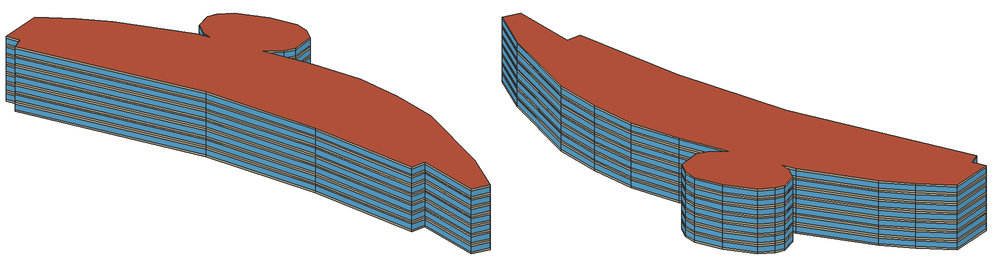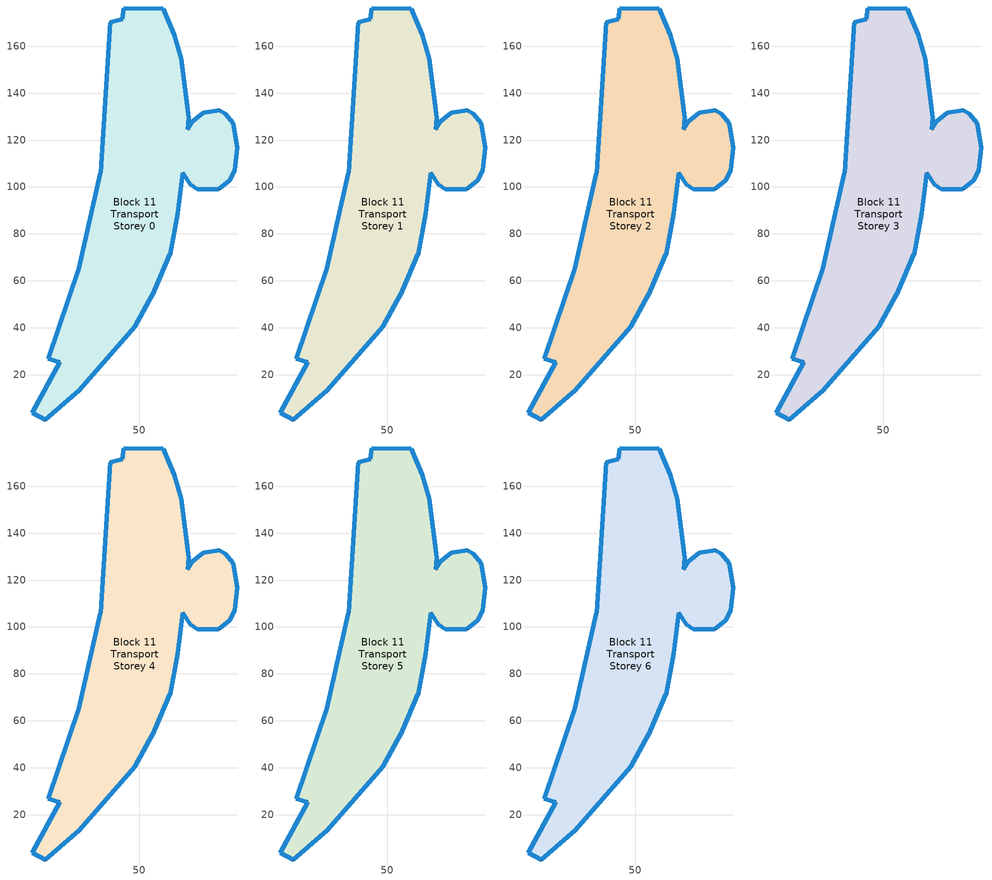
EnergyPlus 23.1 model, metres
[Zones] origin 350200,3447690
Block 11 Transport Storey 0
 floor ground (Project Floor): 64.88,164.92 67.97,154.68 71.24,129.46 70.7,124.7 72.84,128 77.37,131.71 84.16,132.72 86.81,131.13 90.18,127.2 91.84,116.64 90.85,107.12 88.6,102.83 84.06,99.13 74.81,98.92 71.79,101.07 68.52,106 66.56,88.84 63.17,71.37 56.56,56.06 48.05,40.43 24.4,13.38 9.91,0.62 4.43,3.8 16.18,25.25 11.14,26.77 24.18,65.16 33.53,105.94 37.78,170.19 42.85,171.44 43.49,176.31 60.36,176.07 z0
 wall outside (Project Wall): 71.24,129.46 67.97,154.68 64.88,164.92 60.36,176.07 43.49,176.31 42.85,171.44 37.78,170.19 33.53,105.94 24.18,65.16 11.14,26.77 16.18,25.25 4.43,3.8 9.91,0.62 24.4,13.38 48.05,40.43 56.56,56.06 63.17,71.37 66.56,88.84 68.52,106 71.79,101.07 74.81,98.92 84.06,99.13 88.6,102.83 90.85,107.12 91.84,116.64 90.18,127.2 86.81,131.13 84.16,132.72 77.37,131.71 72.84,128 70.7,124.7 71.24,129.46 z0:2.86
 window (Transport_east_window_construction): 71.24,129.48 67.98,154.67 / 67.97,154.68 64.88,164.92 / 64.88,164.93 60.37,176.07 / 24.41,13.4 48.03,40.42 / 48.05,40.44 56.56,56.05 / 56.57,56.06 63.17,71.36 / 63.17,71.38 66.56,88.83 / 66.56,88.85 68.52,105.99 / 88.6,102.83 90.85,107.12 / 90.85,107.13 91.84,116.64 / 91.84,116.65 90.18,127.19 / 90.18,127.2 86.81,131.13 / 70.7,124.71 71.24,129.46 z0.57:2.29
 window (Transport_north_window_construction): 60.36,176.07 43.5,176.31 / 42.85,171.44 37.78,170.19 / 86.8,131.13 84.16,132.72 / 84.15,132.72 77.38,131.71 / 77.37,131.7 72.84,128 z0.57:2.29
 window (Transport_west_window_construction): 43.49,176.31 42.85,171.45 / 37.78,170.15 33.53,105.97 / 33.53,105.92 24.18,65.18 / 24.17,65.14 11.15,26.78 / 16.17,25.24 4.44,3.81 / 68.52,106 71.79,101.08 / 72.84,128 70.7,124.71 z0.57:2.29
 window (Transport_south_window_construction): 11.15,26.76 16.17,25.25 / 4.43,3.8 9.91,0.62 / 9.92,0.62 24.39,13.38 / 71.79,101.07 74.81,98.93 / 74.82,98.92 84.06,99.13 / 84.06,99.13 88.59,102.83 z0.57:2.29
 roof outside (Project Ceiling): 48.05,40.43 56.56,56.06 63.17,71.37 66.56,88.84 68.52,106 71.79,101.07 74.81,98.92 84.06,99.13 88.6,102.83 90.85,107.12 91.84,116.64 90.18,127.2 86.81,131.13 84.16,132.72 77.37,131.71 72.84,128 70.7,124.7 71.24,129.46 67.97,154.68 64.88,164.92 60.36,176.07 43.49,176.31 42.85,171.44 37.78,170.19 33.53,105.94 24.18,65.16 11.14,26.77 16.18,25.25 4.43,3.8 9.91,0.62 24.4,13.38 z2.86
Block 11 Transport Storey 1
 floor outside (Project Floor): 64.88,164.92 67.97,154.68 71.24,129.46 70.7,124.7 72.84,128 77.37,131.71 84.16,132.72 86.81,131.13 90.18,127.2 91.84,116.64 90.85,107.12 88.6,102.83 84.06,99.13 74.81,98.92 71.79,101.07 68.52,106 66.56,88.84 63.17,71.37 56.56,56.06 48.05,40.43 24.4,13.38 9.91,0.62 4.43,3.8 16.18,25.25 11.14,26.77 24.18,65.16 33.53,105.94 37.78,170.19 42.85,171.44 43.49,176.31 60.36,176.07 z2.86
 wall outside (Project Wall): 71.24,129.46 67.97,154.68 64.88,164.92 60.36,176.07 43.49,176.31 42.85,171.44 37.78,170.19 33.53,105.94 24.18,65.16 11.14,26.77 16.18,25.25 4.43,3.8 9.91,0.62 24.4,13.38 48.05,40.43 56.56,56.06 63.17,71.37 66.56,88.84 68.52,106 71.79,101.07 74.81,98.92 84.06,99.13 88.6,102.83 90.85,107.12 91.84,116.64 90.18,127.2 86.81,131.13 84.16,132.72 77.37,131.71 72.84,128 70.7,124.7 71.24,129.46 z2.86:5.71
 window (Transport_east_window_construction): 71.24,129.48 67.98,154.67 / 67.97,154.68 64.88,164.92 / 64.88,164.93 60.37,176.07 / 24.41,13.4 48.03,40.42 / 48.05,40.44 56.56,56.05 / 56.57,56.06 63.17,71.36 / 63.17,71.38 66.56,88.83 / 66.56,88.85 68.52,105.99 / 88.6,102.83 90.85,107.12 / 90.85,107.13 91.84,116.64 / 91.84,116.65 90.18,127.19 / 90.18,127.2 86.81,131.13 / 70.7,124.71 71.24,129.46 z3.43:5.14
 window (Transport_north_window_construction): 60.36,176.07 43.5,176.31 / 42.85,171.44 37.78,170.19 / 86.8,131.13 84.16,132.72 / 84.15,132.72 77.38,131.71 / 77.37,131.7 72.84,128 z3.43:5.14
 window (Transport_west_window_construction): 43.49,176.31 42.85,171.45 / 37.78,170.15 33.53,105.97 / 33.53,105.92 24.18,65.18 / 24.17,65.14 11.15,26.78 / 16.17,25.24 4.44,3.81 / 68.52,106 71.79,101.08 / 72.84,128 70.7,124.71 z3.43:5.14
 window (Transport_south_window_construction): 11.15,26.76 16.17,25.25 / 4.43,3.8 9.91,0.62 / 9.92,0.62 24.39,13.38 / 71.79,101.07 74.81,98.93 / 74.82,98.92 84.06,99.13 / 84.06,99.13 88.59,102.83 z3.43:5.14
 roof outside (Project Ceiling): 48.05,40.43 56.56,56.06 63.17,71.37 66.56,88.84 68.52,106 71.79,101.07 74.81,98.92 84.06,99.13 88.6,102.83 90.85,107.12 91.84,116.64 90.18,127.2 86.81,131.13 84.16,132.72 77.37,131.71 72.84,128 70.7,124.7 71.24,129.46 67.97,154.68 64.88,164.92 60.36,176.07 43.49,176.31 42.85,171.44 37.78,170.19 33.53,105.94 24.18,65.16 11.14,26.77 16.18,25.25 4.43,3.8 9.91,0.62 24.4,13.38 z5.71
Block 11 Transport Storey 2
 floor outside (Project Floor): 64.88,164.92 67.97,154.68 71.24,129.46 70.7,124.7 72.84,128 77.37,131.71 84.16,132.72 86.81,131.13 90.18,127.2 91.84,116.64 90.85,107.12 88.6,102.83 84.06,99.13 74.81,98.92 71.79,101.07 68.52,106 66.56,88.84 63.17,71.37 56.56,56.06 48.05,40.43 24.4,13.38 9.91,0.62 4.43,3.8 16.18,25.25 11.14,26.77 24.18,65.16 33.53,105.94 37.78,170.19 42.85,171.44 43.49,176.31 60.36,176.07 z5.71
 wall outside (Project Wall): 71.24,129.46 67.97,154.68 64.88,164.92 60.36,176.07 43.49,176.31 42.85,171.44 37.78,170.19 33.53,105.94 24.18,65.16 11.14,26.77 16.18,25.25 4.43,3.8 9.91,0.62 24.4,13.38 48.05,40.43 56.56,56.06 63.17,71.37 66.56,88.84 68.52,106 71.79,101.07 74.81,98.92 84.06,99.13 88.6,102.83 90.85,107.12 91.84,116.64 90.18,127.2 86.81,131.13 84.16,132.72 77.37,131.71 72.84,128 70.7,124.7 71.24,129.46 z5.71:8.57
 window (Transport_east_window_construction): 71.24,129.48 67.98,154.67 / 67.97,154.68 64.88,164.92 / 64.88,164.93 60.37,176.07 / 24.41,13.4 48.03,40.42 / 48.05,40.44 56.56,56.05 / 56.57,56.06 63.17,71.36 / 63.17,71.38 66.56,88.83 / 66.56,88.85 68.52,105.99 / 88.6,102.83 90.85,107.12 / 90.85,107.13 91.84,116.64 / 91.84,116.65 90.18,127.19 / 90.18,127.2 86.81,131.13 / 70.7,124.71 71.24,129.46 z6.29:8
 window (Transport_north_window_construction): 60.36,176.07 43.5,176.31 / 42.85,171.44 37.78,170.19 / 86.8,131.13 84.16,132.72 / 84.15,132.72 77.38,131.71 / 77.37,131.7 72.84,128 z6.29:8
 window (Transport_west_window_construction): 43.49,176.31 42.85,171.45 / 37.78,170.15 33.53,105.97 / 33.53,105.92 24.18,65.18 / 24.17,65.14 11.15,26.78 / 16.17,25.24 4.44,3.81 / 68.52,106 71.79,101.08 / 72.84,128 70.7,124.71 z6.29:8
 window (Transport_south_window_construction): 11.15,26.76 16.17,25.25 / 4.43,3.8 9.91,0.62 / 9.92,0.62 24.39,13.38 / 71.79,101.07 74.81,98.93 / 74.82,98.92 84.06,99.13 / 84.06,99.13 88.59,102.83 z6.29:8
 roof outside (Project Ceiling): 48.05,40.43 56.56,56.06 63.17,71.37 66.56,88.84 68.52,106 71.79,101.07 74.81,98.92 84.06,99.13 88.6,102.83 90.85,107.12 91.84,116.64 90.18,127.2 86.81,131.13 84.16,132.72 77.37,131.71 72.84,128 70.7,124.7 71.24,129.46 67.97,154.68 64.88,164.92 60.36,176.07 43.49,176.31 42.85,171.44 37.78,170.19 33.53,105.94 24.18,65.16 11.14,26.77 16.18,25.25 4.43,3.8 9.91,0.62 24.4,13.38 z8.57
Block 11 Transport Storey 3
 floor outside (Project Floor): 64.88,164.92 67.97,154.68 71.24,129.46 70.7,124.7 72.84,128 77.37,131.71 84.16,132.72 86.81,131.13 90.18,127.2 91.84,116.64 90.85,107.12 88.6,102.83 84.06,99.13 74.81,98.92 71.79,101.07 68.52,106 66.56,88.84 63.17,71.37 56.56,56.06 48.05,40.43 24.4,13.38 9.91,0.62 4.43,3.8 16.18,25.25 11.14,26.77 24.18,65.16 33.53,105.94 37.78,170.19 42.85,171.44 43.49,176.31 60.36,176.07 z8.57
 wall outside (Project Wall): 71.24,129.46 67.97,154.68 64.88,164.92 60.36,176.07 43.49,176.31 42.85,171.44 37.78,170.19 33.53,105.94 24.18,65.16 11.14,26.77 16.18,25.25 4.43,3.8 9.91,0.62 24.4,13.38 48.05,40.43 56.56,56.06 63.17,71.37 66.56,88.84 68.52,106 71.79,101.07 74.81,98.92 84.06,99.13 88.6,102.83 90.85,107.12 91.84,116.64 90.18,127.2 86.81,131.13 84.16,132.72 77.37,131.71 72.84,128 70.7,124.7 71.24,129.46 z8.57:11.43
 window (Transport_east_window_construction): 71.24,129.48 67.98,154.67 / 67.97,154.68 64.88,164.92 / 64.88,164.93 60.37,176.07 / 24.41,13.4 48.03,40.42 / 48.05,40.44 56.56,56.05 / 56.57,56.06 63.17,71.36 / 63.17,71.38 66.56,88.83 / 66.56,88.85 68.52,105.99 / 88.6,102.83 90.85,107.12 / 90.85,107.13 91.84,116.64 / 91.84,116.65 90.18,127.19 / 90.18,127.2 86.81,131.13 / 70.7,124.71 71.24,129.46 z9.14:10.86
 window (Transport_north_window_construction): 60.36,176.07 43.5,176.31 / 42.85,171.44 37.78,170.19 / 86.8,131.13 84.16,132.72 / 84.15,132.72 77.38,131.71 / 77.37,131.7 72.84,128 z9.14:10.86
 window (Transport_west_window_construction): 43.49,176.31 42.85,171.45 / 37.78,170.15 33.53,105.97 / 33.53,105.92 24.18,65.18 / 24.17,65.14 11.15,26.78 / 16.17,25.24 4.44,3.81 / 68.52,106 71.79,101.08 / 72.84,128 70.7,124.71 z9.14:10.86
 window (Transport_south_window_construction): 11.15,26.76 16.17,25.25 / 4.43,3.8 9.91,0.62 / 9.92,0.62 24.39,13.38 / 71.79,101.07 74.81,98.93 / 74.82,98.92 84.06,99.13 / 84.06,99.13 88.59,102.83 z9.14:10.86
 roof outside (Project Ceiling): 48.05,40.43 56.56,56.06 63.17,71.37 66.56,88.84 68.52,106 71.79,101.07 74.81,98.92 84.06,99.13 88.6,102.83 90.85,107.12 91.84,116.64 90.18,127.2 86.81,131.13 84.16,132.72 77.37,131.71 72.84,128 70.7,124.7 71.24,129.46 67.97,154.68 64.88,164.92 60.36,176.07 43.49,176.31 42.85,171.44 37.78,170.19 33.53,105.94 24.18,65.16 11.14,26.77 16.18,25.25 4.43,3.8 9.91,0.62 24.4,13.38 z11.43
Block 11 Transport Storey 4
 floor outside (Project Floor): 64.88,164.92 67.97,154.68 71.24,129.46 70.7,124.7 72.84,128 77.37,131.71 84.16,132.72 86.81,131.13 90.18,127.2 91.84,116.64 90.85,107.12 88.6,102.83 84.06,99.13 74.81,98.92 71.79,101.07 68.52,106 66.56,88.84 63.17,71.37 56.56,56.06 48.05,40.43 24.4,13.38 9.91,0.62 4.43,3.8 16.18,25.25 11.14,26.77 24.18,65.16 33.53,105.94 37.78,170.19 42.85,171.44 43.49,176.31 60.36,176.07 z11.43
 wall outside (Project Wall): 71.24,129.46 67.97,154.68 64.88,164.92 60.36,176.07 43.49,176.31 42.85,171.44 37.78,170.19 33.53,105.94 24.18,65.16 11.14,26.77 16.18,25.25 4.43,3.8 9.91,0.62 24.4,13.38 48.05,40.43 56.56,56.06 63.17,71.37 66.56,88.84 68.52,106 71.79,101.07 74.81,98.92 84.06,99.13 88.6,102.83 90.85,107.12 91.84,116.64 90.18,127.2 86.81,131.13 84.16,132.72 77.37,131.71 72.84,128 70.7,124.7 71.24,129.46 z11.43:14.29
 window (Transport_east_window_construction): 71.24,129.48 67.98,154.67 / 67.97,154.68 64.88,164.92 / 64.88,164.93 60.37,176.07 / 24.41,13.4 48.03,40.42 / 48.05,40.44 56.56,56.05 / 56.57,56.06 63.17,71.36 / 63.17,71.38 66.56,88.83 / 66.56,88.85 68.52,105.99 / 88.6,102.83 90.85,107.12 / 90.85,107.13 91.84,116.64 / 91.84,116.65 90.18,127.19 / 90.18,127.2 86.81,131.13 / 70.7,124.71 71.24,129.46 z12:13.71
 window (Transport_north_window_construction): 60.36,176.07 43.5,176.31 / 42.85,171.44 37.78,170.19 / 86.8,131.13 84.16,132.72 / 84.15,132.72 77.38,131.71 / 77.37,131.7 72.84,128 z12:13.71
 window (Transport_west_window_construction): 43.49,176.31 42.85,171.45 / 37.78,170.15 33.53,105.97 / 33.53,105.92 24.18,65.18 / 24.17,65.14 11.15,26.78 / 16.17,25.24 4.44,3.81 / 68.52,106 71.79,101.08 / 72.84,128 70.7,124.71 z12:13.71
 window (Transport_south_window_construction): 11.15,26.76 16.17,25.25 / 4.43,3.8 9.91,0.62 / 9.92,0.62 24.39,13.38 / 71.79,101.07 74.81,98.93 / 74.82,98.92 84.06,99.13 / 84.06,99.13 88.59,102.83 z12:13.71
 roof outside (Project Ceiling): 48.05,40.43 56.56,56.06 63.17,71.37 66.56,88.84 68.52,106 71.79,101.07 74.81,98.92 84.06,99.13 88.6,102.83 90.85,107.12 91.84,116.64 90.18,127.2 86.81,131.13 84.16,132.72 77.37,131.71 72.84,128 70.7,124.7 71.24,129.46 67.97,154.68 64.88,164.92 60.36,176.07 43.49,176.31 42.85,171.44 37.78,170.19 33.53,105.94 24.18,65.16 11.14,26.77 16.18,25.25 4.43,3.8 9.91,0.62 24.4,13.38 z14.29
Block 11 Transport Storey 5
 floor outside (Project Floor): 64.88,164.92 67.97,154.68 71.24,129.46 70.7,124.7 72.84,128 77.37,131.71 84.16,132.72 86.81,131.13 90.18,127.2 91.84,116.64 90.85,107.12 88.6,102.83 84.06,99.13 74.81,98.92 71.79,101.07 68.52,106 66.56,88.84 63.17,71.37 56.56,56.06 48.05,40.43 24.4,13.38 9.91,0.62 4.43,3.8 16.18,25.25 11.14,26.77 24.18,65.16 33.53,105.94 37.78,170.19 42.85,171.44 43.49,176.31 60.36,176.07 z14.29
 wall outside (Project Wall): 71.24,129.46 67.97,154.68 64.88,164.92 60.36,176.07 43.49,176.31 42.85,171.44 37.78,170.19 33.53,105.94 24.18,65.16 11.14,26.77 16.18,25.25 4.43,3.8 9.91,0.62 24.4,13.38 48.05,40.43 56.56,56.06 63.17,71.37 66.56,88.84 68.52,106 71.79,101.07 74.81,98.92 84.06,99.13 88.6,102.83 90.85,107.12 91.84,116.64 90.18,127.2 86.81,131.13 84.16,132.72 77.37,131.71 72.84,128 70.7,124.7 71.24,129.46 z14.29:17.14
 window (Transport_east_window_construction): 71.24,129.48 67.98,154.67 / 67.97,154.68 64.88,164.92 / 64.88,164.93 60.37,176.07 / 24.41,13.4 48.03,40.42 / 48.05,40.44 56.56,56.05 / 56.57,56.06 63.17,71.36 / 63.17,71.38 66.56,88.83 / 66.56,88.85 68.52,105.99 / 88.6,102.83 90.85,107.12 / 90.85,107.13 91.84,116.64 / 91.84,116.65 90.18,127.19 / 90.18,127.2 86.81,131.13 / 70.7,124.71 71.24,129.46 z14.86:16.57
 window (Transport_north_window_construction): 60.36,176.07 43.5,176.31 / 42.85,171.44 37.78,170.19 / 86.8,131.13 84.16,132.72 / 84.15,132.72 77.38,131.71 / 77.37,131.7 72.84,128 z14.86:16.57
 window (Transport_west_window_construction): 43.49,176.31 42.85,171.45 / 37.78,170.15 33.53,105.97 / 33.53,105.92 24.18,65.18 / 24.17,65.14 11.15,26.78 / 16.17,25.24 4.44,3.81 / 68.52,106 71.79,101.08 / 72.84,128 70.7,124.71 z14.86:16.57
 window (Transport_south_window_construction): 11.15,26.76 16.17,25.25 / 4.43,3.8 9.91,0.62 / 9.92,0.62 24.39,13.38 / 71.79,101.07 74.81,98.93 / 74.82,98.92 84.06,99.13 / 84.06,99.13 88.59,102.83 z14.86:16.57
 roof outside (Project Ceiling): 48.05,40.43 56.56,56.06 63.17,71.37 66.56,88.84 68.52,106 71.79,101.07 74.81,98.92 84.06,99.13 88.6,102.83 90.85,107.12 91.84,116.64 90.18,127.2 86.81,131.13 84.16,132.72 77.37,131.71 72.84,128 70.7,124.7 71.24,129.46 67.97,154.68 64.88,164.92 60.36,176.07 43.49,176.31 42.85,171.44 37.78,170.19 33.53,105.94 24.18,65.16 11.14,26.77 16.18,25.25 4.43,3.8 9.91,0.62 24.4,13.38 z17.14
Block 11 Transport Storey 6
 floor outside (Project Floor): 64.88,164.92 67.97,154.68 71.24,129.46 70.7,124.7 72.84,128 77.37,131.71 84.16,132.72 86.81,131.13 90.18,127.2 91.84,116.64 90.85,107.12 88.6,102.83 84.06,99.13 74.81,98.92 71.79,101.07 68.52,106 66.56,88.84 63.17,71.37 56.56,56.06 48.05,40.43 24.4,13.38 9.91,0.62 4.43,3.8 16.18,25.25 11.14,26.77 24.18,65.16 33.53,105.94 37.78,170.19 42.85,171.44 43.49,176.31 60.36,176.07 z17.14
 wall outside (Project Wall): 71.24,129.46 67.97,154.68 64.88,164.92 60.36,176.07 43.49,176.31 42.85,171.44 37.78,170.19 33.53,105.94 24.18,65.16 11.14,26.77 16.18,25.25 4.43,3.8 9.91,0.62 24.4,13.38 48.05,40.43 56.56,56.06 63.17,71.37 66.56,88.84 68.52,106 71.79,101.07 74.81,98.92 84.06,99.13 88.6,102.83 90.85,107.12 91.84,116.64 90.18,127.2 86.81,131.13 84.16,132.72 77.37,131.71 72.84,128 70.7,124.7 71.24,129.46 z17.14:20
 window (Transport_east_window_construction): 71.24,129.48 67.98,154.67 / 67.97,154.68 64.88,164.92 / 64.88,164.93 60.37,176.07 / 24.41,13.4 48.03,40.42 / 48.05,40.44 56.56,56.05 / 56.57,56.06 63.17,71.36 / 63.17,71.38 66.56,88.83 / 66.56,88.85 68.52,105.99 / 88.6,102.83 90.85,107.12 / 90.85,107.13 91.84,116.64 / 91.84,116.65 90.18,127.19 / 90.18,127.2 86.81,131.13 / 70.7,124.71 71.24,129.46 z17.71:19.43
 window (Transport_north_window_construction): 60.36,176.07 43.5,176.31 / 42.85,171.44 37.78,170.19 / 86.8,131.13 84.16,132.72 / 84.15,132.72 77.38,131.71 / 77.37,131.7 72.84,128 z17.71:19.43
 window (Transport_west_window_construction): 43.49,176.31 42.85,171.45 / 37.78,170.15 33.53,105.97 / 33.53,105.92 24.18,65.18 / 24.17,65.14 11.15,26.78 / 16.17,25.24 4.44,3.81 / 68.52,106 71.79,101.08 / 72.84,128 70.7,124.71 z17.71:19.43
 window (Transport_south_window_construction): 11.15,26.76 16.17,25.25 / 4.43,3.8 9.91,0.62 / 9.92,0.62 24.39,13.38 / 71.79,101.07 74.81,98.93 / 74.82,98.92 84.06,99.13 / 84.06,99.13 88.59,102.83 z17.71:19.43
 roof outside (Project Flat Roof): 48.05,40.43 56.56,56.06 63.17,71.37 66.56,88.84 68.52,106 71.79,101.07 74.81,98.92 84.06,99.13 88.6,102.83 90.85,107.12 91.84,116.64 90.18,127.2 86.81,131.13 84.16,132.72 77.37,131.71 72.84,128 70.7,124.7 71.24,129.46 67.97,154.68 64.88,164.92 60.36,176.07 43.49,176.31 42.85,171.44 37.78,170.19 33.53,105.94 24.18,65.16 11.14,26.77 16.18,25.25 4.43,3.8 9.91,0.62 24.4,13.38 z20
[Building]
Building_1: North Axis=0; Terrain=City; Loads Convergence Tolerance Value=0.04; Temperature Convergence Tolerance Value=0.4; Solar Distribution=FullExterior; Maximum Number of Warmup Days=25; Minimum Number of Warmup Days=6
[Site:Location]
CHN Design_Conditions: Latitude=30; Longitude=114; Time Zone=8; Elevation=12
[SIZINGPERIOD:DESIGNDAY] Day of Month=21; DryBulb Temperature Range Modifier Type=DefaultMultipliers; Humidity Condition Type=Wetbulb; Barometric Pressure=101181; Rain Indicator=No; Snow Indicator=No; Daylight Saving Time Indicator=No; Sky Clearness=0; Begin Environment Reset Mode=FullResetAtBeginEnvironment
Name | Month | Day Type | Maximum DryBulb Temperature | Daily DryBulb Temperature Range | Wetbulb or DewPoint at Maximum DryBulb | Wind Speed | Wind Direction | Solar Model Indicator | ASHRAE Clear Sky Optical Depth for Beam Irradiance taub | ASHRAE Clear Sky Optical Depth for Diffuse Irradiance taud
Ann Htg 99.6% Condns DB | 1 | WinterDesignDay | -10 | 0 | -4.8 | 1 | 340 | ASHRAEClearSky | 0 | 0
Ann Clg .4% Condns DB=>MWB | 7 | SummerDesignDay | 40 | 6.6 | 27.1 | 3.5 | 220 | ASHRAETau | 0.781 | 1.413
[MATERIAL]
DefaultMaterial: Roughness=Rough; Thickness=0.1; Conductivity=0.1; Density=1000; Specific Heat=1000; Thermal Absorptance=0.9; Solar Absorptance=0.7; Visible Absorptance=0.7
[WINDOWMATERIAL:SIMPLEGLAZINGSYSTEM] UFactor=1.4; Visible Transmittance=0.6
Name | Solar Heat Gain Coefficient
Transport_east_window; Transport_south_window; Transport_west_window | 0.3
Transport_north_window | 0.35
[CONSTRUCTION]
Project Wall; Project Floor; Project Flat Roof; Project Ceiling: DefaultMaterial
Transport_east_window_construction: Transport_east_window
Transport_south_window_construction: Transport_south_window
Transport_west_window_construction: Transport_west_window
Transport_north_window_construction: Transport_north_window
[SPACE] Ceiling Height=autocalculate; Volume=autocalculate; Floor Area=autocalculate; Space Type=Transport
Name | Zone
Block 11 Transport Storey 0_space | Block 11 Transport Storey 0
Block 11 Transport Storey 1_space | Block 11 Transport Storey 1
Block 11 Transport Storey 2_space | Block 11 Transport Storey 2
Block 11 Transport Storey 3_space | Block 11 Transport Storey 3
Block 11 Transport Storey 4_space | Block 11 Transport Storey 4
Block 11 Transport Storey 5_space | Block 11 Transport Storey 5
Block 11 Transport Storey 6_space | Block 11 Transport Storey 6
[SPACELIST]
Transport: Block 11 Transport Storey 0_space, Block 11 Transport Storey 1_space, Block 11 Transport Storey 2_space, Block 11 Transport Storey 3_space, Block 11 Transport Storey 4_space, Block 11 Transport Storey 5_space, Block 11 Transport Storey 6_space
[ZONE] Type=1; Multiplier=1; Ceiling Height=autocalculate; Volume=autocalculate; Floor Area=autocalculate; Part of Total Floor Area=Yes
Block 11 Transport Storey 0; Block 11 Transport Storey 1; Block 11 Transport Storey 2; Block 11 Transport Storey 3; Block 11 Transport Storey 4; Block 11 Transport Storey 5; Block 11 Transport Storey 6
[PEOPLE]
People_for_transport: Zone or ZoneList or Space or SpaceList=Transport; Number of People Schedule=SeasonalSchedule_Schedule_transport_people; Number of People Calculation Method=People/Area; People per Floor Area=0.5; Fraction Radiant=0.3; Sensible Heat Fraction=autocalculate; Activity Level Schedule=SeasonalSchedule_Schedule_transport_activity; Carbon Dioxide Generation Rate=3.82e-08; Enable ASHRAE 55 Comfort Warnings=No; Mean Radiant Temperature Calculation Type=ZoneAveraged; Clothing Insulation Calculation Method=ClothingInsulationSchedule; Cold Stress Temperature Threshold=15.56; Heat Stress Temperature Threshold=30
[LIGHTS]
Light_for_transport: Zone or ZoneList or Space or SpaceList=Transport; Schedule=SeasonalSchedule_transport_lighting; Design Level Calculation Method=Watts/Area; Watts per Zone Floor Area=10; Return Air Fraction=0; Fraction Radiant=0.32; Fraction Visible=0.25; Fraction Replaceable=1; EndUse Subcategory=General; Return Air Fraction Calculated from Plenum Temperature=No; Return Air Fraction Function of Plenum Temperature Coefficient 1=0; Return Air Fraction Function of Plenum Temperature Coefficient 2=0
[ELECTRICEQUIPMENT]
Equipment_for_transport: Zone or ZoneList or Space or SpaceList=Transport; Schedule=SeasonalSchedule_Schedule_transport_equipment; Design Level Calculation Method=Watts/Area; Watts per Zone Floor Area=15; Fraction Latent=0; Fraction Radiant=0; Fraction Lost=0; EndUse Subcategory=Electric Equipment
[DAYLIGHTING:CONTROLS] Illuminance Setpoint at Reference Point 1=300
Name | Zone or Space | Glare Calculation Daylighting Reference Point | Daylighting Reference Point 1
Dlight_Block 11 Transport Storey 0 | Block 11 Transport Storey 0 | Rpoint_Block 11 Transport Storey 0 | Rpoint_Block 11 Transport Storey 0
Dlight_Block 11 Transport Storey 1 | Block 11 Transport Storey 1 | Rpoint_Block 11 Transport Storey 1 | Rpoint_Block 11 Transport Storey 1
Dlight_Block 11 Transport Storey 2 | Block 11 Transport Storey 2 | Rpoint_Block 11 Transport Storey 2 | Rpoint_Block 11 Transport Storey 2
Dlight_Block 11 Transport Storey 3 | Block 11 Transport Storey 3 | Rpoint_Block 11 Transport Storey 3 | Rpoint_Block 11 Transport Storey 3
Dlight_Block 11 Transport Storey 4 | Block 11 Transport Storey 4 | Rpoint_Block 11 Transport Storey 4 | Rpoint_Block 11 Transport Storey 4
Dlight_Block 11 Transport Storey 5 | Block 11 Transport Storey 5 | Rpoint_Block 11 Transport Storey 5 | Rpoint_Block 11 Transport Storey 5
Dlight_Block 11 Transport Storey 6 | Block 11 Transport Storey 6 | Rpoint_Block 11 Transport Storey 6 | Rpoint_Block 11 Transport Storey 6
[HVACTEMPLATE:THERMOSTAT]
Name | Heating Setpoint Schedule | Cooling Setpoint Schedule
Thermostat_for_office | SeasonalSchedule_office_heating | SeasonalSchedule_office_cooling
Thermostat_for_commercial | SeasonalSchedule_commerical_heating | SeasonalSchedule_commerical_cooling
Thermostat_for_residential | SeasonalSchedule_residential_heating | SeasonalSchedule_residential_cooling
Thermostat_for_school | SeasonalSchedule_school_heating | SeasonalSchedule_school_cooling
Thermostat_for_hospital | SeasonalSchedule_hospital_heating | SeasonalSchedule_hospital_cooling
Thermostat_for_industrial | SeasonalSchedule_Industrial_heating | SeasonalSchedule_Industrial_cooling
Thermostat_for_transport | SeasonalSchedule_transport_heating | SeasonalSchedule_transport_cooling
Thermostat_for_administration | SeasonalSchedule_administration_heating | SeasonalSchedule_administration_cooling
[HVACTEMPLATE:ZONE:IDEALLOADSAIRSYSTEM] Template Thermostat=Thermostat_for_transport; Maximum Heating Supply Air Temperature=50; Minimum Cooling Supply Air Temperature=13; Maximum Heating Supply Air Humidity Ratio=0.0156; Minimum Cooling Supply Air Humidity Ratio=0.0077; Heating Limit=NoLimit; Cooling Limit=NoLimit; Dehumidification Control Type=ConstantSensibleHeatRatio; Cooling Sensible Heat Ratio=0.7; Dehumidification Setpoint=60; Humidification Control Type=None; Humidification Setpoint=30; Outdoor Air Method=DetailedSpecification; Outdoor Air Flow Rate per Person=0.00944; Outdoor Air Flow Rate per Zone Floor Area=0; Outdoor Air Flow Rate per Zone=0; Design Specification Outdoor Air Object=Ventilation_for_transport; Demand Controlled Ventilation Type=None; Outdoor Air Economizer Type=NoEconomizer; Heat Recovery Type=None; Sensible Heat Recovery Effectiveness=0.7; Latent Heat Recovery Effectiveness=0.65
Block 11 Transport Storey 0; Block 11 Transport Storey 1; Block 11 Transport Storey 2; Block 11 Transport Storey 3; Block 11 Transport Storey 4; Block 11 Transport Storey 5; Block 11 Transport Storey 6
[DESIGNSPECIFICATION:OUTDOORAIR]
Ventilation_for_transport: Outdoor Air Method=Flow/Person; Outdoor Air Flow per Person=0.00833333; Outdoor Air Flow per Zone Floor Area=0; Outdoor Air Flow per Zone=0; Outdoor Air Flow Air Changes per Hour=0
[SCHEDULE:DAY:HOURLY]
Schedule_administration_heating_summer_hourly; Schedule_commerical_heating_summer_hourly; Schedule_residential_heating_summer_hourly; Schedule_school_heating_summer_hourly; Schedule_hospital_heating_summer_hourly; Schedule_Industrial_heating_summer_hourly; Schedule_transport_heating_summer_hourly; Schedule_office_heating_summer_hourly: -20, -20, -20, -20, -20, -20, -20, -20, -20, -20, -20, -20, -20, -20, -20, -20, -20, -20, -20, -20, -20, -20, -20, -20
Schedule_administration_heating_winnter_weekday_hourly: 5, 5, 5, 5, 5, 5, 12, 12, 18, 20, 20, 20, 20, 20, 20, 20, 20, 20, 18, 5, 5, 5, 5, 5
Schedule_administration_heating_winnter_holiday_hourly; Schedule_school_heating_winnter_holiday_hourly: 5, 5, 5, 5, 5, 5, 5, 5, 5, 5, 5, 5, 5, 5, 5, 5, 5, 5, 5, 5, 5, 5, 5, 5
Schedule_administration_cooling_winter_hourly; Schedule_administration_cooling_summer_holiday_hourly; Schedule_commerical_cooling_winter_hourly; Schedule_residential_cooling_winter_hourly; Schedule_school_cooling_winter_hourly; Schedule_school_cooling_summer_holiday_hourly; Schedule_hospital_cooling_winter_hourly; Schedule_Industrial_cooling_winter_hourly; Schedule_transport_cooling_winter_hourly; Schedule_office_cooling_winter_hourly: 50, 50, 50, 50, 50, 50, 50, 50, 50, 50, 50, 50, 50, 50, 50, 50, 50, 50, 50, 50, 50, 50, 50, 50
Schedule_administration_cooling_summer_weekday_hourly: 50, 50, 50, 50, 50, 50, 50, 28, 26, 26, 26, 26, 26, 26, 26, 26, 26, 26, 50, 50, 50, 50, 50, 50
Schedule_commerical_heating_winnter_weekday_hourly; Schedule_commerical_heating_winnter_holiday_hourly: 5, 5, 5, 5, 5, 5, 12, 16, 18, 18, 18, 18, 18, 18, 18, 18, 18, 18, 18, 18, 12, 5, 5, 5
Schedule_commerical_cooling_summer_weekday_hourly; Schedule_commerical_cooling_summer_holiday_hourly: 50, 50, 50, 50, 50, 50, 50, 28, 24, 24, 24, 24, 24, 24, 24, 24, 24, 24, 24, 24, 24, 28, 50, 50
Schedule_residential_heating_winnter_weekday_hourly; Schedule_residential_heating_winnter_holiday_hourly: 18, 18, 18, 18, 18, 18, 18, -20, -20, -20, -20, -20, -20, -20, -20, -20, -20, -20, -20, -20, 18, 18, 18, 18
Schedule_residential_cooling_summer_weekday_hourly; Schedule_residential_cooling_summer_holiday_hourly: 26, 26, 26, 26, 26, 26, 26, 50, 50, 50, 50, 50, 50, 50, 50, 50, 50, 50, 50, 50, 26, 26, 26, 26
Schedule_school_heating_winnter_weekday_hourly: 5, 5, 5, 5, 5, 12, 18, 20, 20, 20, 20, 20, 20, 20, 20, 20, 20, 20, 18, 12, 5, 5, 5, 5
Schedule_school_cooling_summer_weekday_hourly: 50, 50, 50, 50, 50, 50, 28, 26, 26, 26, 26, 26, 26, 26, 26, 26, 26, 26, 50, 50, 50, 50, 50, 50
Schedule_hospital_heating_winnter_weekday_hourly; Schedule_hospital_heating_winnter_holiday_hourly: 22, 22, 22, 22, 22, 22, 22, 22, 22, 22, 22, 22, 22, 22, 22, 22, 22, 22, 22, 22, 22, 22, 22, 22
Schedule_hospital_cooling_summer_weekday_hourly; Schedule_hospital_cooling_summer_holiday_hourly: 26, 26, 26, 26, 26, 26, 26, 26, 26, 26, 26, 26, 26, 26, 26, 26, 26, 26, 26, 26, 26, 26, 26, 26
Schedule_Industrial_heating_winnter_weekday_hourly; Schedule_Industrial_heating_winnter_holiday_hourly: -20, -20, -20, -20, -20, -20, 18, 18, 18, 18, 18, 18, 18, 18, 18, 18, 18, 18, 18, -20, -20, -20, -20, -20
Schedule_Industrial_cooling_summer_weekday_hourly; Schedule_Industrial_cooling_summer_holiday_hourly: 50, 50, 50, 50, 50, 50, 50, 28, 28, 28, 28, 28, 28, 28, 28, 28, 28, 28, 28, 50, 50, 50, 50, 50
Schedule_transport_heating_winnter_weekday_hourly; Schedule_transport_heating_winnter_holiday_hourly: 18, 18, 18, 18, 18, 18, 20, 20, 20, 20, 20, 20, 20, 20, 20, 20, 20, 20, 20, 20, 20, 20, 18, 18
Schedule_transport_cooling_summer_weekday_hourly; Schedule_transport_cooling_summer_holiday_hourly: 26, 26, 26, 26, 26, 26, 26, 24, 24, 24, 25, 24, 24, 24, 24, 24, 24, 24, 24, 24, 24, 24, 26, 28
Schedule_transport_lighting_weekday_hourly; Schedule_transport_lighting_holiday_hourly; Schedule_transport_equipment_holiday_hourly: 1, 1, 1, 1, 1, 1, 1, 1, 1, 1, 1, 1, 1, 1, 1, 1, 1, 1, 1, 1, 1, 1, 1, 1
Schedule_transport_equipment_weekday_hourly: 0.8, 0.8, 0.8, 0.8, 0.8, 0.8, 1, 1, 1, 1, 1, 1, 1, 1, 1, 1, 1, 1, 1, 1, 1, 1, 0.8, 0.8
Schedule_transport_people_weekday_hourly: 0.2, 0.2, 0.2, 0.2, 0.2, 0.2, 0.8, 1, 1, 1, 0.8, 0.5, 0.8, 0.5, 0.8, 0.5, 0.5, 1, 1, 1, 0.8, 0.8, 0.6, 0.2
Schedule_transport_people_holiday_hourly: 0.6, 0.6, 0.6, 0.6, 0.6, 0.7, 0.8, 1, 1, 1, 1, 1, 1, 1, 1, 1, 1, 1, 1, 1, 1, 1, 0.6, 0.6
Schedule_transport_activity_weekday_hourly; Schedule_transport_activity_holiday_hourly: 207, 207, 207, 207, 207, 207, 207, 207, 207, 207, 207, 207, 207, 207, 207, 207, 207, 207, 207, 207, 207, 207, 207, 207
Schedule_office_heating_winnter_weekday_hourly: 5, 5, 5, 5, 5, 5, 12, 18, 20, 20, 20, 20, 20, 20, 20, 20, 20, 20, 20, 18, 12, 5, 5, 5
Schedule_office_heating_winnter_holiday_hourly: 5, 5, 5, 5, 5, 5, 5, 5, 5, 16, 16, 16, 16, 16, 16, 16, 16, 5, 5, 5, 5, 5, 5, 5
Schedule_office_cooling_summer_weekday_hourly: 50, 50, 50, 50, 50, 50, 28, 26, 26, 26, 26, 26, 26, 26, 26, 26, 26, 26, 26, 26, 50, 50, 50, 50
Schedule_office_cooling_summer_holiday_hourly: 50, 50, 50, 50, 50, 50, 50, 50, 50, 50, 50, 26, 26, 26, 26, 26, 26, 50, 50, 50, 50, 50, 50, 50
[SCHEDULE:WEEK:DAILY]
Schedule_office_heating_summer_weekly: Schedule_office_heating_summer_hourly, Schedule_office_heating_summer_hourly, Schedule_office_heating_summer_hourly, Schedule_office_heating_summer_hourly, Schedule_office_heating_summer_hourly, Schedule_office_heating_summer_hourly, Schedule_office_heating_summer_hourly, Schedule_office_heating_summer_hourly, Schedule_office_heating_summer_hourly, Schedule_office_heating_summer_hourly, Schedule_office_heating_summer_hourly, Schedule_office_heating_summer_hourly
Schedule_office_heating_winnter_weekly: Schedule_office_heating_winnter_holiday_hourly, Schedule_office_heating_winnter_weekday_hourly, Schedule_office_heating_winnter_weekday_hourly, Schedule_office_heating_winnter_weekday_hourly, Schedule_office_heating_winnter_weekday_hourly, Schedule_office_heating_winnter_weekday_hourly, Schedule_office_heating_winnter_holiday_hourly, Schedule_office_heating_winnter_holiday_hourly, Schedule_office_heating_winnter_weekday_hourly, Schedule_office_heating_winnter_weekday_hourly, Schedule_office_heating_winnter_holiday_hourly, Schedule_office_heating_winnter_holiday_hourly
Schedule_office_cooling_winnter_weekly: Schedule_office_cooling_winter_hourly, Schedule_office_cooling_winter_hourly, Schedule_office_cooling_winter_hourly, Schedule_office_cooling_winter_hourly, Schedule_office_cooling_winter_hourly, Schedule_office_cooling_winter_hourly, Schedule_office_cooling_winter_hourly, Schedule_office_cooling_winter_hourly, Schedule_office_cooling_winter_hourly, Schedule_office_cooling_winter_hourly, Schedule_office_cooling_winter_hourly, Schedule_office_cooling_winter_hourly
Schedule_office_cooling_summer_weekly: Schedule_office_cooling_summer_holiday_hourly, Schedule_office_cooling_summer_weekday_hourly, Schedule_office_cooling_summer_weekday_hourly, Schedule_office_cooling_summer_weekday_hourly, Schedule_office_cooling_summer_weekday_hourly, Schedule_office_cooling_summer_weekday_hourly, Schedule_office_cooling_summer_holiday_hourly, Schedule_office_cooling_summer_holiday_hourly, Schedule_office_cooling_summer_weekday_hourly, Schedule_office_cooling_summer_weekday_hourly, Schedule_office_cooling_summer_holiday_hourly, Schedule_office_cooling_summer_holiday_hourly
Schedule_commerical_heating_summer_weekly: Schedule_commerical_heating_summer_hourly, Schedule_commerical_heating_summer_hourly, Schedule_commerical_heating_summer_hourly, Schedule_commerical_heating_summer_hourly, Schedule_commerical_heating_summer_hourly, Schedule_commerical_heating_summer_hourly, Schedule_commerical_heating_summer_hourly, Schedule_commerical_heating_summer_hourly, Schedule_commerical_heating_summer_hourly, Schedule_commerical_heating_summer_hourly, Schedule_commerical_heating_summer_hourly, Schedule_commerical_heating_summer_hourly
Schedule_commerical_heating_winnter_weekly: Schedule_commerical_heating_winnter_holiday_hourly, Schedule_commerical_heating_winnter_weekday_hourly, Schedule_commerical_heating_winnter_weekday_hourly, Schedule_commerical_heating_winnter_weekday_hourly, Schedule_commerical_heating_winnter_weekday_hourly, Schedule_commerical_heating_winnter_weekday_hourly, Schedule_commerical_heating_winnter_holiday_hourly, Schedule_commerical_heating_winnter_holiday_hourly, Schedule_commerical_heating_winnter_weekday_hourly, Schedule_commerical_heating_winnter_weekday_hourly, Schedule_commerical_heating_winnter_holiday_hourly, Schedule_commerical_heating_winnter_holiday_hourly
Schedule_commerical_cooling_winnter_weekly: Schedule_commerical_cooling_winter_hourly, Schedule_commerical_cooling_winter_hourly, Schedule_commerical_cooling_winter_hourly, Schedule_commerical_cooling_winter_hourly, Schedule_commerical_cooling_winter_hourly, Schedule_commerical_cooling_winter_hourly, Schedule_commerical_cooling_winter_hourly, Schedule_commerical_cooling_winter_hourly, Schedule_commerical_cooling_winter_hourly, Schedule_commerical_cooling_winter_hourly, Schedule_commerical_cooling_winter_hourly, Schedule_commerical_cooling_winter_hourly
Schedule_commerical_cooling_summer_weekly: Schedule_commerical_cooling_summer_holiday_hourly, Schedule_commerical_cooling_summer_weekday_hourly, Schedule_commerical_cooling_summer_weekday_hourly, Schedule_commerical_cooling_summer_weekday_hourly, Schedule_commerical_cooling_summer_weekday_hourly, Schedule_commerical_cooling_summer_weekday_hourly, Schedule_commerical_cooling_summer_holiday_hourly, Schedule_commerical_cooling_summer_holiday_hourly, Schedule_commerical_cooling_summer_weekday_hourly, Schedule_commerical_cooling_summer_weekday_hourly, Schedule_commerical_cooling_summer_holiday_hourly, Schedule_commerical_cooling_summer_holiday_hourly
Schedule_residential_heating_summer_weekly: Schedule_residential_heating_summer_hourly, Schedule_residential_heating_summer_hourly, Schedule_residential_heating_summer_hourly, Schedule_residential_heating_summer_hourly, Schedule_residential_heating_summer_hourly, Schedule_residential_heating_summer_hourly, Schedule_residential_heating_summer_hourly, Schedule_residential_heating_summer_hourly, Schedule_residential_heating_summer_hourly, Schedule_residential_heating_summer_hourly, Schedule_residential_heating_summer_hourly, Schedule_residential_heating_summer_hourly
Schedule_residential_heating_winnter_weekly: Schedule_residential_heating_winnter_holiday_hourly, Schedule_residential_heating_winnter_weekday_hourly, Schedule_residential_heating_winnter_weekday_hourly, Schedule_residential_heating_winnter_weekday_hourly, Schedule_residential_heating_winnter_weekday_hourly, Schedule_residential_heating_winnter_weekday_hourly, Schedule_residential_heating_winnter_holiday_hourly, Schedule_residential_heating_winnter_holiday_hourly, Schedule_residential_heating_winnter_weekday_hourly, Schedule_residential_heating_winnter_weekday_hourly, Schedule_residential_heating_winnter_holiday_hourly, Schedule_residential_heating_winnter_holiday_hourly
Schedule_residential_cooling_winnter_weekly: Schedule_residential_cooling_winter_hourly, Schedule_residential_cooling_winter_hourly, Schedule_residential_cooling_winter_hourly, Schedule_residential_cooling_winter_hourly, Schedule_residential_cooling_winter_hourly, Schedule_residential_cooling_winter_hourly, Schedule_residential_cooling_winter_hourly, Schedule_residential_cooling_winter_hourly, Schedule_residential_cooling_winter_hourly, Schedule_residential_cooling_winter_hourly, Schedule_residential_cooling_winter_hourly, Schedule_residential_cooling_winter_hourly
Schedule_residential_cooling_summer_weekly: Schedule_residential_cooling_summer_holiday_hourly, Schedule_residential_cooling_summer_weekday_hourly, Schedule_residential_cooling_summer_weekday_hourly, Schedule_residential_cooling_summer_weekday_hourly, Schedule_residential_cooling_summer_weekday_hourly, Schedule_residential_cooling_summer_weekday_hourly, Schedule_residential_cooling_summer_holiday_hourly, Schedule_residential_cooling_summer_holiday_hourly, Schedule_residential_cooling_summer_weekday_hourly, Schedule_residential_cooling_summer_weekday_hourly, Schedule_residential_cooling_summer_holiday_hourly, Schedule_residential_cooling_summer_holiday_hourly
Schedule_school_heating_summer_weekly: Schedule_school_heating_summer_hourly, Schedule_school_heating_summer_hourly, Schedule_school_heating_summer_hourly, Schedule_school_heating_summer_hourly, Schedule_school_heating_summer_hourly, Schedule_school_heating_summer_hourly, Schedule_school_heating_summer_hourly, Schedule_school_heating_summer_hourly, Schedule_school_heating_summer_hourly, Schedule_school_heating_summer_hourly, Schedule_school_heating_summer_hourly, Schedule_school_heating_summer_hourly
Schedule_school_heating_winnter_weekly: Schedule_school_heating_winnter_holiday_hourly, Schedule_school_heating_winnter_weekday_hourly, Schedule_school_heating_winnter_weekday_hourly, Schedule_school_heating_winnter_weekday_hourly, Schedule_school_heating_winnter_weekday_hourly, Schedule_school_heating_winnter_weekday_hourly, Schedule_school_heating_winnter_holiday_hourly, Schedule_school_heating_winnter_holiday_hourly, Schedule_school_heating_winnter_weekday_hourly, Schedule_school_heating_winnter_weekday_hourly, Schedule_school_heating_winnter_holiday_hourly, Schedule_school_heating_winnter_holiday_hourly
Schedule_school_cooling_winnter_weekly: Schedule_school_cooling_winter_hourly, Schedule_school_cooling_winter_hourly, Schedule_school_cooling_winter_hourly, Schedule_school_cooling_winter_hourly, Schedule_school_cooling_winter_hourly, Schedule_school_cooling_winter_hourly, Schedule_school_cooling_winter_hourly, Schedule_school_cooling_winter_hourly, Schedule_school_cooling_winter_hourly, Schedule_school_cooling_winter_hourly, Schedule_school_cooling_winter_hourly, Schedule_school_cooling_winter_hourly
Schedule_school_cooling_summer_weekly: Schedule_school_cooling_summer_holiday_hourly, Schedule_school_cooling_summer_weekday_hourly, Schedule_school_cooling_summer_weekday_hourly, Schedule_school_cooling_summer_weekday_hourly, Schedule_school_cooling_summer_weekday_hourly, Schedule_school_cooling_summer_weekday_hourly, Schedule_school_cooling_summer_holiday_hourly, Schedule_school_cooling_summer_holiday_hourly, Schedule_school_cooling_summer_weekday_hourly, Schedule_school_cooling_summer_weekday_hourly, Schedule_school_cooling_summer_holiday_hourly, Schedule_school_cooling_summer_holiday_hourly
Schedule_hospital_heating_summer_weekly: Schedule_hospital_heating_summer_hourly, Schedule_hospital_heating_summer_hourly, Schedule_hospital_heating_summer_hourly, Schedule_hospital_heating_summer_hourly, Schedule_hospital_heating_summer_hourly, Schedule_hospital_heating_summer_hourly, Schedule_hospital_heating_summer_hourly, Schedule_hospital_heating_summer_hourly, Schedule_hospital_heating_summer_hourly, Schedule_hospital_heating_summer_hourly, Schedule_hospital_heating_summer_hourly, Schedule_hospital_heating_summer_hourly
Schedule_hospital_heating_winnter_weekly: Schedule_hospital_heating_winnter_holiday_hourly, Schedule_hospital_heating_winnter_weekday_hourly, Schedule_hospital_heating_winnter_weekday_hourly, Schedule_hospital_heating_winnter_weekday_hourly, Schedule_hospital_heating_winnter_weekday_hourly, Schedule_hospital_heating_winnter_weekday_hourly, Schedule_hospital_heating_winnter_holiday_hourly, Schedule_hospital_heating_winnter_holiday_hourly, Schedule_hospital_heating_winnter_weekday_hourly, Schedule_hospital_heating_winnter_weekday_hourly, Schedule_hospital_heating_winnter_holiday_hourly, Schedule_hospital_heating_winnter_holiday_hourly
Schedule_hospital_cooling_winnter_weekly: Schedule_hospital_cooling_winter_hourly, Schedule_hospital_cooling_winter_hourly, Schedule_hospital_cooling_winter_hourly, Schedule_hospital_cooling_winter_hourly, Schedule_hospital_cooling_winter_hourly, Schedule_hospital_cooling_winter_hourly, Schedule_hospital_cooling_winter_hourly, Schedule_hospital_cooling_winter_hourly, Schedule_hospital_cooling_winter_hourly, Schedule_hospital_cooling_winter_hourly, Schedule_hospital_cooling_winter_hourly, Schedule_hospital_cooling_winter_hourly
Schedule_hospital_cooling_summer_weekly: Schedule_hospital_cooling_summer_holiday_hourly, Schedule_hospital_cooling_summer_weekday_hourly, Schedule_hospital_cooling_summer_weekday_hourly, Schedule_hospital_cooling_summer_weekday_hourly, Schedule_hospital_cooling_summer_weekday_hourly, Schedule_hospital_cooling_summer_weekday_hourly, Schedule_hospital_cooling_summer_holiday_hourly, Schedule_hospital_cooling_summer_holiday_hourly, Schedule_hospital_cooling_summer_weekday_hourly, Schedule_hospital_cooling_summer_weekday_hourly, Schedule_hospital_cooling_summer_holiday_hourly, Schedule_hospital_cooling_summer_holiday_hourly
Schedule_Industrial_heating_summer_weekly: Schedule_Industrial_heating_summer_hourly, Schedule_Industrial_heating_summer_hourly, Schedule_Industrial_heating_summer_hourly, Schedule_Industrial_heating_summer_hourly, Schedule_Industrial_heating_summer_hourly, Schedule_Industrial_heating_summer_hourly, Schedule_Industrial_heating_summer_hourly, Schedule_Industrial_heating_summer_hourly, Schedule_Industrial_heating_summer_hourly, Schedule_Industrial_heating_summer_hourly, Schedule_Industrial_heating_summer_hourly, Schedule_Industrial_heating_summer_hourly
Schedule_Industrial_heating_winnter_weekly: Schedule_Industrial_heating_winnter_holiday_hourly, Schedule_Industrial_heating_winnter_weekday_hourly, Schedule_Industrial_heating_winnter_weekday_hourly, Schedule_Industrial_heating_winnter_weekday_hourly, Schedule_Industrial_heating_winnter_weekday_hourly, Schedule_Industrial_heating_winnter_weekday_hourly, Schedule_Industrial_heating_winnter_holiday_hourly, Schedule_Industrial_heating_winnter_holiday_hourly, Schedule_Industrial_heating_winnter_weekday_hourly, Schedule_Industrial_heating_winnter_weekday_hourly, Schedule_Industrial_heating_winnter_holiday_hourly, Schedule_Industrial_heating_winnter_holiday_hourly
Schedule_Industrial_cooling_winnter_weekly: Schedule_Industrial_cooling_winter_hourly, Schedule_Industrial_cooling_winter_hourly, Schedule_Industrial_cooling_winter_hourly, Schedule_Industrial_cooling_winter_hourly, Schedule_Industrial_cooling_winter_hourly, Schedule_Industrial_cooling_winter_hourly, Schedule_Industrial_cooling_winter_hourly, Schedule_Industrial_cooling_winter_hourly, Schedule_Industrial_cooling_winter_hourly, Schedule_Industrial_cooling_winter_hourly, Schedule_Industrial_cooling_winter_hourly, Schedule_Industrial_cooling_winter_hourly
Schedule_Industrial_cooling_summer_weekly: Schedule_Industrial_cooling_summer_holiday_hourly, Schedule_Industrial_cooling_summer_weekday_hourly, Schedule_Industrial_cooling_summer_weekday_hourly, Schedule_Industrial_cooling_summer_weekday_hourly, Schedule_Industrial_cooling_summer_weekday_hourly, Schedule_Industrial_cooling_summer_weekday_hourly, Schedule_Industrial_cooling_summer_holiday_hourly, Schedule_Industrial_cooling_summer_holiday_hourly, Schedule_Industrial_cooling_summer_weekday_hourly, Schedule_Industrial_cooling_summer_weekday_hourly, Schedule_Industrial_cooling_summer_holiday_hourly, Schedule_Industrial_cooling_summer_holiday_hourly
Schedule_administration_heating_summer_weekly: Schedule_administration_heating_summer_hourly, Schedule_administration_heating_summer_hourly, Schedule_administration_heating_summer_hourly, Schedule_administration_heating_summer_hourly, Schedule_administration_heating_summer_hourly, Schedule_administration_heating_summer_hourly, Schedule_administration_heating_summer_hourly, Schedule_administration_heating_summer_hourly, Schedule_administration_heating_summer_hourly, Schedule_administration_heating_summer_hourly, Schedule_administration_heating_summer_hourly, Schedule_administration_heating_summer_hourly
Schedule_administration_heating_winnter_weekly: Schedule_administration_heating_winnter_holiday_hourly, Schedule_administration_heating_winnter_weekday_hourly, Schedule_administration_heating_winnter_weekday_hourly, Schedule_administration_heating_winnter_weekday_hourly, Schedule_administration_heating_winnter_weekday_hourly, Schedule_administration_heating_winnter_weekday_hourly, Schedule_administration_heating_winnter_holiday_hourly, Schedule_administration_heating_winnter_holiday_hourly, Schedule_administration_heating_winnter_weekday_hourly, Schedule_administration_heating_winnter_weekday_hourly, Schedule_administration_heating_winnter_holiday_hourly, Schedule_administration_heating_winnter_holiday_hourly
Schedule_administration_cooling_winnter_weekly: Schedule_administration_cooling_winter_hourly, Schedule_administration_cooling_winter_hourly, Schedule_administration_cooling_winter_hourly, Schedule_administration_cooling_winter_hourly, Schedule_administration_cooling_winter_hourly, Schedule_administration_cooling_winter_hourly, Schedule_administration_cooling_winter_hourly, Schedule_administration_cooling_winter_hourly, Schedule_administration_cooling_winter_hourly, Schedule_administration_cooling_winter_hourly, Schedule_administration_cooling_winter_hourly, Schedule_administration_cooling_winter_hourly
Schedule_administration_cooling_summer_weekly: Schedule_administration_cooling_summer_holiday_hourly, Schedule_administration_cooling_summer_weekday_hourly, Schedule_administration_cooling_summer_weekday_hourly, Schedule_administration_cooling_summer_weekday_hourly, Schedule_administration_cooling_summer_weekday_hourly, Schedule_administration_cooling_summer_weekday_hourly, Schedule_administration_cooling_summer_holiday_hourly, Schedule_administration_cooling_summer_holiday_hourly, Schedule_administration_cooling_summer_weekday_hourly, Schedule_administration_cooling_summer_weekday_hourly, Schedule_administration_cooling_summer_holiday_hourly, Schedule_administration_cooling_summer_holiday_hourly
Schedule_transport_heating_summer_weekly: Schedule_transport_heating_summer_hourly, Schedule_transport_heating_summer_hourly, Schedule_transport_heating_summer_hourly, Schedule_transport_heating_summer_hourly, Schedule_transport_heating_summer_hourly, Schedule_transport_heating_summer_hourly, Schedule_transport_heating_summer_hourly, Schedule_transport_heating_summer_hourly, Schedule_transport_heating_summer_hourly, Schedule_transport_heating_summer_hourly, Schedule_transport_heating_summer_hourly, Schedule_transport_heating_summer_hourly
Schedule_transport_heating_winnter_weekly: Schedule_transport_heating_winnter_holiday_hourly, Schedule_transport_heating_winnter_weekday_hourly, Schedule_transport_heating_winnter_weekday_hourly, Schedule_transport_heating_winnter_weekday_hourly, Schedule_transport_heating_winnter_weekday_hourly, Schedule_transport_heating_winnter_weekday_hourly, Schedule_transport_heating_winnter_holiday_hourly, Schedule_transport_heating_winnter_holiday_hourly, Schedule_transport_heating_winnter_weekday_hourly, Schedule_transport_heating_winnter_weekday_hourly, Schedule_transport_heating_winnter_holiday_hourly, Schedule_transport_heating_winnter_holiday_hourly
Schedule_transport_cooling_winnter_weekly: Schedule_transport_cooling_winter_hourly, Schedule_transport_cooling_winter_hourly, Schedule_transport_cooling_winter_hourly, Schedule_transport_cooling_winter_hourly, Schedule_transport_cooling_winter_hourly, Schedule_transport_cooling_winter_hourly, Schedule_transport_cooling_winter_hourly, Schedule_transport_cooling_winter_hourly, Schedule_transport_cooling_winter_hourly, Schedule_transport_cooling_winter_hourly, Schedule_transport_cooling_winter_hourly, Schedule_transport_cooling_winter_hourly
Schedule_transport_cooling_summer_weekly: Schedule_transport_cooling_summer_holiday_hourly, Schedule_transport_cooling_summer_weekday_hourly, Schedule_transport_cooling_summer_weekday_hourly, Schedule_transport_cooling_summer_weekday_hourly, Schedule_transport_cooling_summer_weekday_hourly, Schedule_transport_cooling_summer_weekday_hourly, Schedule_transport_cooling_summer_holiday_hourly, Schedule_transport_cooling_summer_holiday_hourly, Schedule_transport_cooling_summer_weekday_hourly, Schedule_transport_cooling_summer_weekday_hourly, Schedule_transport_cooling_summer_holiday_hourly, Schedule_transport_cooling_summer_holiday_hourly
Schedule_transport_lighting_weekly: Schedule_transport_lighting_holiday_hourly, Schedule_transport_lighting_weekday_hourly, Schedule_transport_lighting_weekday_hourly, Schedule_transport_lighting_weekday_hourly, Schedule_transport_lighting_weekday_hourly, Schedule_transport_lighting_weekday_hourly, Schedule_transport_lighting_holiday_hourly, Schedule_transport_lighting_holiday_hourly, Schedule_transport_lighting_weekday_hourly, Schedule_transport_lighting_weekday_hourly, Schedule_transport_lighting_holiday_hourly, Schedule_transport_lighting_holiday_hourly
Schedule_transport_equipment_weekly: Schedule_transport_equipment_holiday_hourly, Schedule_transport_equipment_weekday_hourly, Schedule_transport_equipment_weekday_hourly, Schedule_transport_equipment_weekday_hourly, Schedule_transport_equipment_weekday_hourly, Schedule_transport_equipment_weekday_hourly, Schedule_transport_equipment_holiday_hourly, Schedule_transport_equipment_holiday_hourly, Schedule_transport_equipment_weekday_hourly, Schedule_transport_equipment_weekday_hourly, Schedule_transport_equipment_holiday_hourly, Schedule_transport_equipment_holiday_hourly
Schedule_transport_people_weekly: Schedule_transport_people_holiday_hourly, Schedule_transport_people_weekday_hourly, Schedule_transport_people_weekday_hourly, Schedule_transport_people_weekday_hourly, Schedule_transport_people_weekday_hourly, Schedule_transport_people_weekday_hourly, Schedule_transport_people_holiday_hourly, Schedule_transport_people_holiday_hourly, Schedule_transport_people_weekday_hourly, Schedule_transport_people_weekday_hourly, Schedule_transport_people_holiday_hourly, Schedule_transport_people_holiday_hourly
Schedule_transport_activity_weekly: Schedule_transport_activity_holiday_hourly, Schedule_transport_activity_weekday_hourly, Schedule_transport_activity_weekday_hourly, Schedule_transport_activity_weekday_hourly, Schedule_transport_activity_weekday_hourly, Schedule_transport_activity_weekday_hourly, Schedule_transport_activity_holiday_hourly, Schedule_transport_activity_holiday_hourly, Schedule_transport_activity_weekday_hourly, Schedule_transport_activity_weekday_hourly, Schedule_transport_activity_holiday_hourly, Schedule_transport_activity_holiday_hourly
[SCHEDULE:YEAR]
SeasonalSchedule_office_heating: Schedule_office_heating_winnter_weekly, 1, 1, 3, 31, Schedule_office_heating_summer_weekly, 4, 1, 11, 30, Schedule_office_heating_winnter_weekly, 12, 1, 12, 31
SeasonalSchedule_office_cooling: Schedule_office_cooling_winnter_weekly, 1, 1, 5, 31, Schedule_office_cooling_summer_weekly, 6, 1, 9, 30, Schedule_office_cooling_winnter_weekly, 10, 1, 12, 31
SeasonalSchedule_commerical_heating: Schedule_commerical_heating_winnter_weekly, 1, 1, 3, 31, Schedule_commerical_heating_summer_weekly, 4, 1, 11, 30, Schedule_commerical_heating_winnter_weekly, 12, 1, 12, 31
SeasonalSchedule_commerical_cooling: Schedule_commerical_cooling_winnter_weekly, 1, 1, 5, 31, Schedule_commerical_cooling_summer_weekly, 6, 1, 9, 30, Schedule_commerical_cooling_winnter_weekly, 10, 1, 12, 31
SeasonalSchedule_residential_heating: Schedule_residential_heating_winnter_weekly, 1, 1, 3, 31, Schedule_residential_heating_summer_weekly, 4, 1, 11, 30, Schedule_residential_heating_winnter_weekly, 12, 1, 12, 31
SeasonalSchedule_residential_cooling: Schedule_residential_cooling_winnter_weekly, 1, 1, 5, 31, Schedule_residential_cooling_summer_weekly, 6, 1, 9, 30, Schedule_residential_cooling_winnter_weekly, 10, 1, 12, 31
SeasonalSchedule_school_heating: Schedule_school_heating_winnter_weekly, 1, 1, 3, 31, Schedule_school_heating_summer_weekly, 4, 1, 11, 30, Schedule_school_heating_winnter_weekly, 12, 1, 12, 31
SeasonalSchedule_school_cooling: Schedule_school_cooling_winnter_weekly, 1, 1, 5, 31, Schedule_school_cooling_summer_weekly, 6, 1, 9, 30, Schedule_school_cooling_winnter_weekly, 10, 1, 12, 31
SeasonalSchedule_hospital_heating: Schedule_hospital_heating_winnter_weekly, 1, 1, 3, 31, Schedule_hospital_heating_summer_weekly, 4, 1, 11, 30, Schedule_hospital_heating_winnter_weekly, 12, 1, 12, 31
SeasonalSchedule_hospital_cooling: Schedule_hospital_cooling_winnter_weekly, 1, 1, 5, 31, Schedule_hospital_cooling_summer_weekly, 6, 1, 9, 30, Schedule_hospital_cooling_winnter_weekly, 10, 1, 12, 31
SeasonalSchedule_Industrial_heating: Schedule_Industrial_heating_winnter_weekly, 1, 1, 3, 31, Schedule_Industrial_heating_summer_weekly, 4, 1, 11, 30, Schedule_Industrial_heating_winnter_weekly, 12, 1, 12, 31
SeasonalSchedule_Industrial_cooling: Schedule_Industrial_cooling_winnter_weekly, 1, 1, 5, 31, Schedule_Industrial_cooling_summer_weekly, 6, 1, 9, 30, Schedule_Industrial_cooling_winnter_weekly, 10, 1, 12, 31
SeasonalSchedule_transport_heating: Schedule_transport_heating_winnter_weekly, 1, 1, 3, 31, Schedule_transport_heating_summer_weekly, 4, 1, 11, 30, Schedule_transport_heating_winnter_weekly, 12, 1, 12, 31
SeasonalSchedule_transport_cooling: Schedule_transport_cooling_winnter_weekly, 1, 1, 5, 31, Schedule_transport_cooling_summer_weekly, 6, 1, 9, 30, Schedule_transport_cooling_winnter_weekly, 10, 1, 12, 31
SeasonalSchedule_transport_lighting: Schedule_transport_lighting_weekly, 1, 1, 12, 31
SeasonalSchedule_Schedule_transport_equipment: Schedule_transport_equipment_weekly, 1, 1, 12, 31
SeasonalSchedule_Schedule_transport_people: Schedule_transport_people_weekly, 1, 1, 12, 31
SeasonalSchedule_Schedule_transport_activity: Schedule_transport_activity_weekly, 1, 1, 12, 31
SeasonalSchedule_administration_heating: Schedule_administration_heating_winnter_weekly, 1, 1, 3, 31, Schedule_administration_heating_summer_weekly, 4, 1, 11, 30, Schedule_administration_heating_winnter_weekly, 12, 1, 12, 31
SeasonalSchedule_administration_cooling: Schedule_administration_cooling_winnter_weekly, 1, 1, 5, 31, Schedule_administration_cooling_summer_weekly, 6, 1, 9, 30, Schedule_administration_cooling_winnter_weekly, 10, 1, 12, 31
